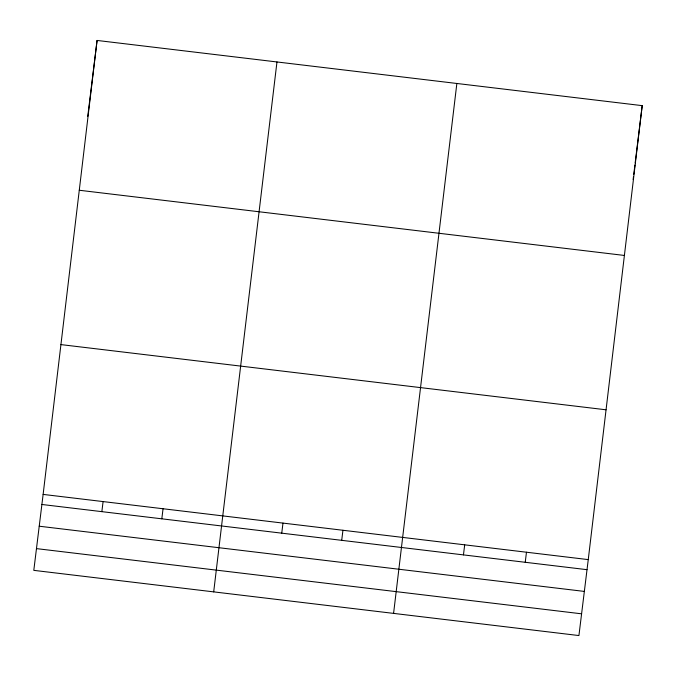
<?xml version="1.0" encoding="UTF-8"?>
<svg xmlns="http://www.w3.org/2000/svg" width="676" height="676" viewBox="0 0 676 676"><rect width="100%" height="100%" fill="white"/><g stroke="black" fill="none" stroke-linecap="round" stroke-linejoin="round"><path stroke-width="1.01" d="M43.129 494.409L97.074 40.442L642.2 105.642L588.255 559.61L578.926 635.558L33.8 570.358L43.129 494.409L588.255 559.61M276.966 61.955L213.692 591.872M456.858 83.478L393.584 613.394M87.745 116.39L97.074 40.442M101.856 511.639L103.09 501.584M161.817 518.813L163.051 508.749M281.748 533.161L282.982 523.097M341.71 540.327L342.943 530.271M463.457 554.895L464.691 544.831M525.235 562.28L526.469 552.216M633.125 179.52L633.513 176.419M633.767 174.34L634.908 165.029M635.161 162.958L642.2 105.642M79.269 190.252L624.396 255.452M60.924 344.599L606.051 409.8M41.887 504.473L587.013 569.674M39.216 526.215L584.343 591.415M36.47 548.616L581.597 613.816"/></g></svg>
